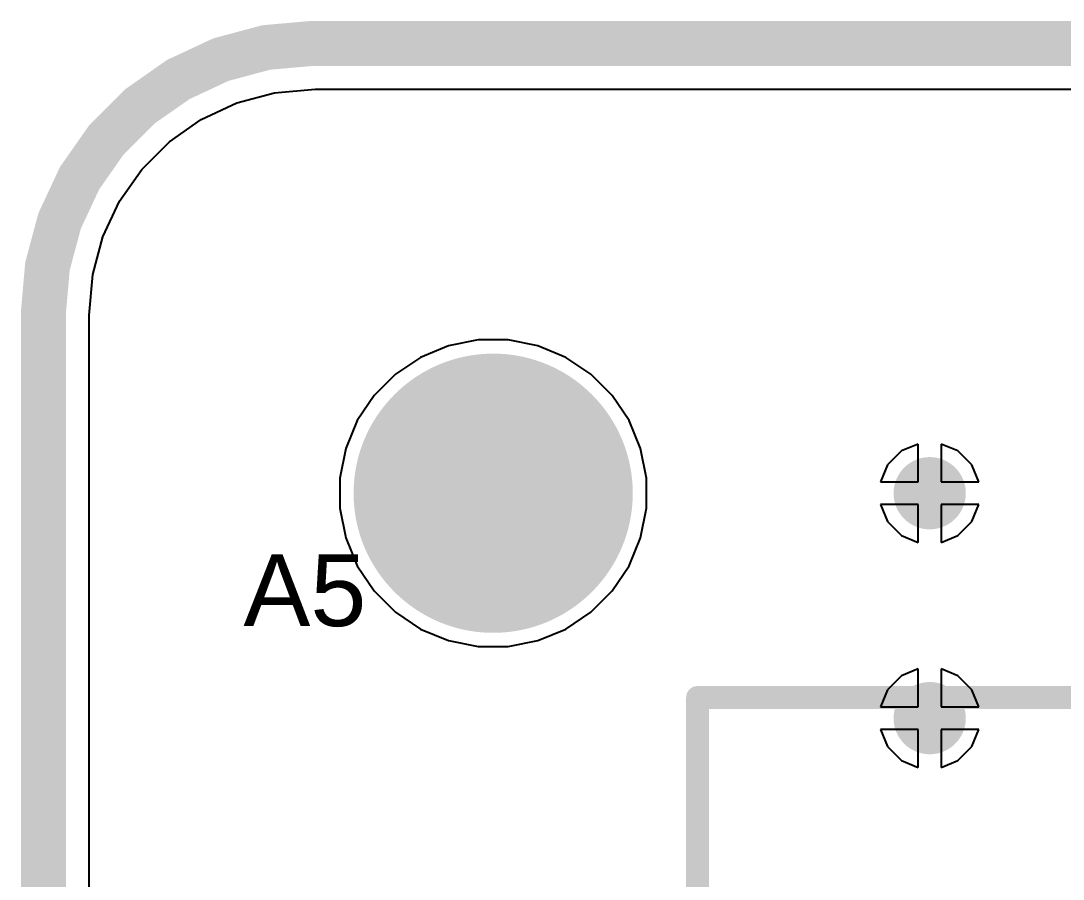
# Model space of a CAD drawing. Header units: inches. Extents: x -0.01 to 4.3, y -0.01 to 7.88.
# Drawn here: x 2.4566 to 2.9127, y 7.5083 to 7.8839 of the extents above; entities that cross this region are included whole.
import ezdxf

# ---------------------------------------------------------------- set-up
doc = ezdxf.new("R2010")
doc.units = ezdxf.units.IN
doc.header["$MEASUREMENT"] = 0
for name, color, linetype in [('Bottom Layer', 5, 'Continuous'), ('Bottom Solder', 6, 'Continuous'), ('Mechanical 1', 6, 'Continuous'), ('Multi-Layer', 9, 'Continuous'), ('Pad Holes', 156, 'Continuous'), ('Top Layer', 1, 'Continuous'), ('Top Overlay', 2, 'Continuous'), ('Top Solder', 216, 'Continuous'), ('Via Holes', 16, 'Continuous')]:
    doc.layers.add(name, color=color, linetype=linetype)
doc.styles.add('Arial', font='', dxfattribs={"height": 0.2})
doc.styles.get('Arial').set_extended_font_data('Arial')

# ---------------------------------------------------------------- blocks, each defined once
blk = doc.blocks.new('B___P____32')
at = {"layer": 'Top Overlay'}
for points in [[(0.2, -0.75, 0.01, 0.01, 0), (0.2, -1.2, 0.01, 0.01, 0)], [(0.2, -1.2, 0.01, 0.01, 0), (-0.2, -1.2, 0.01, 0.01, 0)]]:
    blk.add_lwpolyline(points, format="xyseb", dxfattribs=at)
blk.add_lwpolyline([(0.1975, -1.2, 0.005, 0.005, 1), (0.2025, -1.2, 0.005, 0.005, 1)], format="xyseb", close=True, dxfattribs=at)
blk.add_lwpolyline([(0.1975, -1.2, 0.005, 0.005, 1), (0.2025, -1.2, 0.005, 0.005, 1)], format="xyseb", close=True, dxfattribs=at)

msp = doc.modelspace()

# ---------------------------------------------------------------- hatches: boundary and pattern name
at = {"layer": 'Bottom Layer'}
h = msp.add_hatch(color=5, dxfattribs=at)
edge = h.paths.add_edge_path()
edge.add_arc((2.663311, 7.6771648), 0.0570866, 0, 360)
h = msp.add_hatch(color=5, dxfattribs=at)
edge = h.paths.add_edge_path()
edge.add_arc((2.8543307, 7.6771654), 0.011811, 0, 360)
h = msp.add_hatch(color=5, dxfattribs=at)
edge = h.paths.add_edge_path()
edge.add_arc((2.8543307, 7.5787402), 0.011811, 0, 360)
at = {"layer": 'Bottom Solder'}
h = msp.add_hatch(color=6, dxfattribs=at)
edge = h.paths.add_edge_path()
edge.add_arc((2.663311, 7.6771648), 0.0610866, 0, 360)
h = msp.add_hatch(color=6, dxfattribs=at)
edge = h.paths.add_edge_path()
edge.add_arc((2.8543307, 7.6771654), 0.015811, 0, 360)
h = msp.add_hatch(color=6, dxfattribs=at)
edge = h.paths.add_edge_path()
edge.add_arc((2.8543307, 7.5787402), 0.015811, 0, 360)
at = {"layer": 'Multi-Layer'}
h = msp.add_hatch(color=9, dxfattribs=at)
edge = h.paths.add_edge_path()
edge.add_arc((2.663311, 7.6771648), 0.0570866, 0, 360)
at = {"layer": 'Pad Holes'}
h = msp.add_hatch(color=7, dxfattribs=at)
edge = h.paths.add_edge_path()
edge.add_arc((2.663311, 7.6771648), 0.0570866, 0, 360)
at = {"layer": 'Top Layer'}
h = msp.add_hatch(color=1, dxfattribs=at)
edge = h.paths.add_edge_path()
edge.add_arc((2.663311, 7.6771648), 0.0570866, 0, 360)
h = msp.add_hatch(color=1, dxfattribs=at)
edge = h.paths.add_edge_path()
edge.add_arc((2.8543307, 7.6771654), 0.011811, 0, 360)
h = msp.add_hatch(color=1, dxfattribs=at)
edge = h.paths.add_edge_path()
edge.add_arc((2.8543307, 7.5787402), 0.011811, 0, 360)
at = {"layer": 'Top Solder'}
h = msp.add_hatch(color=216, dxfattribs=at)
edge = h.paths.add_edge_path()
edge.add_arc((2.663311, 7.6771648), 0.0610866, 0, 360)
h = msp.add_hatch(color=216, dxfattribs=at)
edge = h.paths.add_edge_path()
edge.add_arc((2.8543307, 7.6771654), 0.015811, 0, 360)
h = msp.add_hatch(color=216, dxfattribs=at)
edge = h.paths.add_edge_path()
edge.add_arc((2.8543307, 7.5787402), 0.015811, 0, 360)
at = {"layer": 'Via Holes'}
h = msp.add_hatch(color=7, dxfattribs=at)
edge = h.paths.add_edge_path()
edge.add_arc((2.8543307, 7.6771654), 0.0059055, 0, 360)
h = msp.add_hatch(color=7, dxfattribs=at)
edge = h.paths.add_edge_path()
edge.add_arc((2.8543307, 7.5787402), 0.0059055, 0, 360)

# ---------------------------------------------------------------- linework, layer by layer
at = {"layer": 'Bottom Layer'}
for p, q in [((2.5510652, 7.8479608), (2.5675594, 7.85238)), ((2.5675594, 7.85238), (2.585448, 7.8539458)), ((2.585448, 7.8539458), (4.1752752, 7.8539458)), ((2.5355895, 7.8407445), (2.5510652, 7.8479608)), ((2.521601, 7.8309488), (2.5355895, 7.8407445)), ((2.5095264, 7.8188751), (2.521601, 7.8309488)), ((2.4997324, 7.804887), (2.5095264, 7.8188751)), ((2.4925154, 7.78941), (2.4997324, 7.804887)), ((2.4880957, 7.7729158), (2.4925154, 7.78941)), ((2.4865308, 7.7550295), (2.4880957, 7.7729158)), ((2.4865308, 7.3694439), (2.4865308, 7.7550295)), ((2.6437426, 7.7416733), (2.6315336, 7.7366162)), ((2.6567035, 7.7442514), (2.6437426, 7.7416733)), ((2.6699185, 7.7442514), (2.6567035, 7.7442514)), ((2.6828794, 7.7416733), (2.6699185, 7.7442514)), ((2.6950884, 7.7366162), (2.6828794, 7.7416733)), ((2.6315336, 7.7366162), (2.6205458, 7.7292744)), ((2.7060762, 7.7292744), (2.6950884, 7.7366162)), ((2.6205458, 7.7292744), (2.6112014, 7.71993)), ((2.7154206, 7.71993), (2.7060762, 7.7292744)), ((2.6112014, 7.71993), (2.6038596, 7.7089422)), ((2.7227624, 7.7089422), (2.7154206, 7.71993)), ((2.6038596, 7.7089422), (2.5988025, 7.6967332)), ((2.7278195, 7.6967332), (2.7227624, 7.7089422)), ((2.5988025, 7.6967332), (2.5962244, 7.6837723)), ((2.7303976, 7.6837723), (2.7278195, 7.6967332)), ((2.8419758, 7.6956559), (2.8358402, 7.6895203)), ((2.8493307, 7.6987024), (2.8419758, 7.6956559)), ((2.8493307, 7.6821654), (2.8493307, 7.6987024)), ((2.8666856, 7.6956559), (2.8593307, 7.6987024)), ((2.8593307, 7.6987024), (2.8593307, 7.6821654)), ((2.8728212, 7.6895203), (2.8666856, 7.6956559)), ((2.8358402, 7.6895203), (2.8327937, 7.6821654)), ((2.8758677, 7.6821654), (2.8728212, 7.6895203)), ((2.5962244, 7.6837723), (2.5962244, 7.6705573)), ((2.7303976, 7.6705573), (2.7303976, 7.6837723)), ((2.8327937, 7.6821654), (2.8493307, 7.6821654)), ((2.8593307, 7.6821654), (2.8758677, 7.6821654)), ((2.8493307, 7.6721654), (2.8327937, 7.6721654)), ((2.8327937, 7.6721654), (2.8358402, 7.6648105)), ((2.8493307, 7.6556284), (2.8493307, 7.6721654)), ((2.8758677, 7.6721654), (2.8593307, 7.6721654)), ((2.8593307, 7.6721654), (2.8593307, 7.6556284)), ((2.8728212, 7.6648105), (2.8758677, 7.6721654)), ((2.5962244, 7.6705573), (2.5988025, 7.6575964)), ((2.7278195, 7.6575964), (2.7303976, 7.6705573)), ((2.8358402, 7.6648105), (2.8419758, 7.6586749)), ((2.8666856, 7.6586749), (2.8728212, 7.6648105)), ((2.8419758, 7.6586749), (2.8493307, 7.6556284)), ((2.8593307, 7.6556284), (2.8666856, 7.6586749)), ((2.5988025, 7.6575964), (2.6038596, 7.6453874)), ((2.7227624, 7.6453874), (2.7278195, 7.6575964)), ((2.6038596, 7.6453874), (2.6112014, 7.6343996)), ((2.7154206, 7.6343996), (2.7227624, 7.6453874)), ((2.6112014, 7.6343996), (2.6205458, 7.6250552)), ((2.7060762, 7.6250552), (2.7154206, 7.6343996)), ((2.6205458, 7.6250552), (2.6315336, 7.6177134)), ((2.6950884, 7.6177134), (2.7060762, 7.6250552)), ((2.6315336, 7.6177134), (2.6437426, 7.6126563)), ((2.6828794, 7.6126563), (2.6950884, 7.6177134)), ((2.6437426, 7.6126563), (2.6567035, 7.6100782)), ((2.6699185, 7.6100782), (2.6828794, 7.6126563)), ((2.6567035, 7.6100782), (2.6699185, 7.6100782)), ((2.8493307, 7.6002772), (2.8419758, 7.5972307)), ((2.8493307, 7.5837402), (2.8493307, 7.6002772)), ((2.8666856, 7.5972307), (2.8593307, 7.6002772)), ((2.8593307, 7.6002772), (2.8593307, 7.5837402)), ((2.8419758, 7.5972307), (2.8358402, 7.5910951)), ((2.8728212, 7.5910951), (2.8666856, 7.5972307)), ((2.8358402, 7.5910951), (2.8327937, 7.5837402)), ((2.8758677, 7.5837402), (2.8728212, 7.5910951)), ((2.8327937, 7.5837402), (2.8493307, 7.5837402)), ((2.8593307, 7.5837402), (2.8758677, 7.5837402)), ((2.8493307, 7.5737402), (2.8327937, 7.5737402)), ((2.8327937, 7.5737402), (2.8358402, 7.5663853)), ((2.8493307, 7.5572032), (2.8493307, 7.5737402)), ((2.8758677, 7.5737402), (2.8593307, 7.5737402)), ((2.8593307, 7.5737402), (2.8593307, 7.5572032)), ((2.8728212, 7.5663853), (2.8758677, 7.5737402)), ((2.8358402, 7.5663853), (2.8419758, 7.5602497)), ((2.8666856, 7.5602497), (2.8728212, 7.5663853)), ((2.8419758, 7.5602497), (2.8493307, 7.5572032)), ((2.8593307, 7.5572032), (2.8666856, 7.5602497))]:
    msp.add_line(p, q, dxfattribs=at)
at = {"layer": 'Mechanical 1'}
for points in [[(2.5429152, 7.8716511, 0.0098425, 0.0098425, 0), (2.5627732, 7.8769715, 0.0098425, 0.0098425, 0)], [(2.5627732, 7.8769715, 0.0098425, 0.0098425, -0.04439260620062881), (2.563632, 7.8771243, 0.0098425, 0.0098425, 0)], [(2.5627732, 7.8769715, 0.0098425, 0.0098425, 0), (2.5627874, 7.8769753, 0.0098425, 0.0098425, 0)], [(2.5627874, 7.8769753, 0.0098425, 0.0098425, -0.04364275530510986), (2.563632, 7.8771243, 0.0098425, 0.0098425, 0)], [(2.563632, 7.8771243, 0.0098425, 0.0098425, 0), (2.5841416, 7.8789195, 0.0098425, 0.0098425, 0)], [(2.5841416, 7.8789195, 0.0098425, 0.0098425, -0.02183016825810515), (2.5845708, 7.8789382, 0.0098425, 0.0098425, 0)], [(2.5841416, 7.8789195, 0.0098425, 0.0098425, -0.02183016825810515), (2.5845708, 7.8789382, 0.0098425, 0.0098425, 0)], [(2.5845708, 7.8789382, 0.0098425, 0.0098425, 0), (4.1761524, 7.8789382, 0.0098425, 0.0098425, 0)], [(2.5234511, 7.8626603, 0.0098425, 0.0098425, 0), (2.5420789, 7.8713465, 0.0098425, 0.0098425, 0)], [(2.5420789, 7.8713465, 0.0098425, 0.0098425, -0.04454875023349399), (2.542901, 7.8716473, 0.0098425, 0.0098425, 0)], [(2.5420789, 7.8713465, 0.0098425, 0.0098425, 0), (2.5420946, 7.8713538, 0.0098425, 0.0098425, 0)], [(2.5420946, 7.8713538, 0.0098425, 0.0098425, -0.04441558879808202), (2.5429152, 7.8716511, 0.0098425, 0.0098425, 0)], [(2.542901, 7.8716473, 0.0098425, 0.0098425, 0), (2.5429152, 7.8716511, 0.0098425, 0.0098425, 0)], [(2.5649188, 7.8673548, 0.0098425, 0.0098425, 0), (2.5847864, 7.8690938, 0.0098425, 0.0098425, 0)], [(2.5847864, 7.8690938, 0.0098425, 0.0098425, 0), (4.1759368, 7.8690938, 0.0098425, 0.0098425, 0)], [(2.5458646, 7.8622498, 0.0098425, 0.0098425, 0), (2.5649188, 7.8673548, 0.0098425, 0.0098425, 0)], [(2.5058407, 7.8504233, 0.0098425, 0.0098425, 0), (2.5226793, 7.8622149, 0.0098425, 0.0098425, 0)], [(2.5226793, 7.8622149, 0.0098425, 0.0098425, -0.04447190518531079), (2.5234354, 7.862653, 0.0098425, 0.0098425, 0)], [(2.5226793, 7.8622149, 0.0098425, 0.0098425, 0), (2.5226922, 7.8622239, 0.0098425, 0.0098425, 0)], [(2.5226922, 7.8622239, 0.0098425, 0.0098425, -0.04455320947678822), (2.5234511, 7.8626603, 0.0098425, 0.0098425, 0)], [(2.5234354, 7.862653, 0.0098425, 0.0098425, 0), (2.5234511, 7.8626603, 0.0098425, 0.0098425, 0)], [(2.5279862, 7.853913, 0.0098425, 0.0098425, 0), (2.5458646, 7.8622498, 0.0098425, 0.0098425, 0)], [(2.4906128, 7.8353063, 0.0098425, 0.0098425, 0), (2.5051708, 7.8498631, 0.0098425, 0.0098425, 0)], [(2.5051708, 7.8498631, 0.0098425, 0.0098425, -0.04444084908007639), (2.5058407, 7.8504233, 0.0098425, 0.0098425, 0)], [(2.5051708, 7.8498631, 0.0098425, 0.0098425, -0.04364042629115773), (2.5058278, 7.8504143, 0.0098425, 0.0098425, 0)], [(2.5058278, 7.8504143, 0.0098425, 0.0098425, 0), (2.5058407, 7.8504233, 0.0098425, 0.0098425, 0)], [(2.5118275, 7.8425976, 0.0098425, 0.0098425, 0), (2.5279862, 7.853913, 0.0098425, 0.0098425, 0)], [(2.4978782, 7.8286494, 0.0098425, 0.0098425, 0), (2.5118275, 7.8425976, 0.0098425, 0.0098425, 0)], [(2.4782523, 7.8177832, 0.0098425, 0.0098425, 0), (2.4900611, 7.8346488, 0.0098425, 0.0098425, 0)], [(2.4900611, 7.8346488, 0.0098425, 0.0098425, -0.04367619009411147), (2.4906128, 7.8353063, 0.0098425, 0.0098425, 0)], [(2.4900611, 7.8346488, 0.0098425, 0.0098425, -0.04367619009411147), (2.4906128, 7.8353063, 0.0098425, 0.0098425, 0)], [(2.4865633, 7.8124893, 0.0098425, 0.0098425, 0), (2.4978782, 7.8286494, 0.0098425, 0.0098425, 0)], [(2.4778161, 7.8170245, 0.0098425, 0.0098425, -0.04453903395656559), (2.4782523, 7.8177832, 0.0098425, 0.0098425, 0)], [(2.4778234, 7.8170402, 0.0098425, 0.0098425, -0.04365641954714396), (2.4782523, 7.8177832, 0.0098425, 0.0098425, 0)], [(2.4691299, 7.7983967, 0.0098425, 0.0098425, 0), (2.4778161, 7.8170245, 0.0098425, 0.0098425, 0)], [(2.4778161, 7.8170245, 0.0098425, 0.0098425, 0), (2.4778234, 7.8170402, 0.0098425, 0.0098425, 0)], [(2.4782267, 7.7946112, 0.0098425, 0.0098425, 0), (2.4865633, 7.8124893, 0.0098425, 0.0098425, 0)], [(2.4635005, 7.7776884, 0.0098425, 0.0098425, 0), (2.4688291, 7.7975748, 0.0098425, 0.0098425, 0)], [(2.4688291, 7.7975748, 0.0098425, 0.0098425, -0.04453891880772156), (2.4691299, 7.7983967, 0.0098425, 0.0098425, 0)], [(2.4688291, 7.7975748, 0.0098425, 0.0098425, -0.04365926569126104), (2.4691226, 7.798381, 0.0098425, 0.0098425, 0)], [(2.4691226, 7.798381, 0.0098425, 0.0098425, 0), (2.4691299, 7.7983967, 0.0098425, 0.0098425, 0)], [(2.473121, 7.7755564, 0.0098425, 0.0098425, 0), (2.4782267, 7.7946112, 0.0098425, 0.0098425, 0)], [(2.4615571, 7.7563346, 0.0098425, 0.0098425, 0), (2.4633515, 7.7768434, 0.0098425, 0.0098425, 0)], [(2.4633515, 7.7768434, 0.0098425, 0.0098425, -0.0436627245491723), (2.4635005, 7.7776884, 0.0098425, 0.0098425, 0)], [(2.4633515, 7.7768434, 0.0098425, 0.0098425, -0.0436627245491723), (2.4635005, 7.7776884, 0.0098425, 0.0098425, 0)], [(2.4713828, 7.7556903, 0.0098425, 0.0098425, 0), (2.473121, 7.7755564, 0.0098425, 0.0098425, 0)], [(2.4615384, 7.7559056, 0.0098425, 0.0098425, -0.02182004413145965), (2.4615571, 7.7563346, 0.0098425, 0.0098425, 0)], [(2.4615384, 7.7559056, 0.0098425, 0.0098425, -0.02182004413145965), (2.4615571, 7.7563346, 0.0098425, 0.0098425, 0)], [(2.4615384, 4.4931284, 0.0098425, 0.0098425, 0), (2.4615384, 7.7559056, 0.0098425, 0.0098425, 0)], [(2.4713828, 4.4929132, 0.0098425, 0.0098425, 0), (2.4713828, 7.7556903, 0.0098425, 0.0098425, 0)]]:
    msp.add_lwpolyline(points, format="xyseb", dxfattribs=at)
for points in [[(2.5603126, 7.8769715, 0.0049212, 0.0049212, 1), (2.5652338, 7.8769715, 0.0049212, 0.0049212, 1)], [(2.5603126, 7.8769715, 0.0049212, 0.0049212, 1), (2.5652338, 7.8769715, 0.0049212, 0.0049212, 1)], [(2.5603126, 7.8769715, 0.0049212, 0.0049212, 1), (2.5652338, 7.8769715, 0.0049212, 0.0049212, 1)], [(2.5603268, 7.8769753, 0.0049212, 0.0049212, 1), (2.565248, 7.8769753, 0.0049212, 0.0049212, 1)], [(2.5603268, 7.8769753, 0.0049212, 0.0049212, 1), (2.565248, 7.8769753, 0.0049212, 0.0049212, 1)], [(2.5611714, 7.8771243, 0.0049212, 0.0049212, 1), (2.5660926, 7.8771243, 0.0049212, 0.0049212, 1)], [(2.5611714, 7.8771243, 0.0049212, 0.0049212, 1), (2.5660926, 7.8771243, 0.0049212, 0.0049212, 1)], [(2.5611714, 7.8771243, 0.0049212, 0.0049212, 1), (2.5660926, 7.8771243, 0.0049212, 0.0049212, 1)], [(2.581681, 7.8789195, 0.0049212, 0.0049212, 1), (2.5866022, 7.8789195, 0.0049212, 0.0049212, 1)], [(2.581681, 7.8789195, 0.0049212, 0.0049212, 1), (2.5866022, 7.8789195, 0.0049212, 0.0049212, 1)], [(2.581681, 7.8789195, 0.0049212, 0.0049212, 1), (2.5866022, 7.8789195, 0.0049212, 0.0049212, 1)], [(2.5821102, 7.8789382, 0.0049212, 0.0049212, 1), (2.5870314, 7.8789382, 0.0049212, 0.0049212, 1)], [(2.5821102, 7.8789382, 0.0049212, 0.0049212, 1), (2.5870314, 7.8789382, 0.0049212, 0.0049212, 1)], [(2.5821102, 7.8789382, 0.0049212, 0.0049212, 1), (2.5870314, 7.8789382, 0.0049212, 0.0049212, 1)], [(2.5396183, 7.8713465, 0.0049212, 0.0049212, 1), (2.5445395, 7.8713465, 0.0049212, 0.0049212, 1)], [(2.5396183, 7.8713465, 0.0049212, 0.0049212, 1), (2.5445395, 7.8713465, 0.0049212, 0.0049212, 1)], [(2.5396183, 7.8713465, 0.0049212, 0.0049212, 1), (2.5445395, 7.8713465, 0.0049212, 0.0049212, 1)], [(2.539634, 7.8713538, 0.0049212, 0.0049212, 1), (2.5445552, 7.8713538, 0.0049212, 0.0049212, 1)], [(2.539634, 7.8713538, 0.0049212, 0.0049212, 1), (2.5445552, 7.8713538, 0.0049212, 0.0049212, 1)], [(2.5404404, 7.8716473, 0.0049212, 0.0049212, 1), (2.5453616, 7.8716473, 0.0049212, 0.0049212, 1)], [(2.5404404, 7.8716473, 0.0049212, 0.0049212, 1), (2.5453616, 7.8716473, 0.0049212, 0.0049212, 1)], [(2.5404546, 7.8716511, 0.0049212, 0.0049212, 1), (2.5453758, 7.8716511, 0.0049212, 0.0049212, 1)], [(2.5404546, 7.8716511, 0.0049212, 0.0049212, 1), (2.5453758, 7.8716511, 0.0049212, 0.0049212, 1)], [(2.5404546, 7.8716511, 0.0049212, 0.0049212, 1), (2.5453758, 7.8716511, 0.0049212, 0.0049212, 1)], [(2.5823258, 7.8690938, 0.0049212, 0.0049212, 1), (2.587247, 7.8690938, 0.0049212, 0.0049212, 1)], [(2.5823258, 7.8690938, 0.0049212, 0.0049212, 1), (2.587247, 7.8690938, 0.0049212, 0.0049212, 1)], [(2.5624582, 7.8673548, 0.0049212, 0.0049212, 1), (2.5673794, 7.8673548, 0.0049212, 0.0049212, 1)], [(2.5624582, 7.8673548, 0.0049212, 0.0049212, 1), (2.5673794, 7.8673548, 0.0049212, 0.0049212, 1)], [(2.5202187, 7.8622149, 0.0049212, 0.0049212, 1), (2.5251399, 7.8622149, 0.0049212, 0.0049212, 1)], [(2.5202187, 7.8622149, 0.0049212, 0.0049212, 1), (2.5251399, 7.8622149, 0.0049212, 0.0049212, 1)], [(2.5202187, 7.8622149, 0.0049212, 0.0049212, 1), (2.5251399, 7.8622149, 0.0049212, 0.0049212, 1)], [(2.5202316, 7.8622239, 0.0049212, 0.0049212, 1), (2.5251528, 7.8622239, 0.0049212, 0.0049212, 1)], [(2.5202316, 7.8622239, 0.0049212, 0.0049212, 1), (2.5251528, 7.8622239, 0.0049212, 0.0049212, 1)], [(2.5209748, 7.862653, 0.0049212, 0.0049212, 1), (2.525896, 7.862653, 0.0049212, 0.0049212, 1)], [(2.5209748, 7.862653, 0.0049212, 0.0049212, 1), (2.525896, 7.862653, 0.0049212, 0.0049212, 1)], [(2.5209905, 7.8626603, 0.0049212, 0.0049212, 1), (2.5259117, 7.8626603, 0.0049212, 0.0049212, 1)], [(2.5209905, 7.8626603, 0.0049212, 0.0049212, 1), (2.5259117, 7.8626603, 0.0049212, 0.0049212, 1)], [(2.5209905, 7.8626603, 0.0049212, 0.0049212, 1), (2.5259117, 7.8626603, 0.0049212, 0.0049212, 1)], [(2.543404, 7.8622498, 0.0049212, 0.0049212, 1), (2.5483252, 7.8622498, 0.0049212, 0.0049212, 1)], [(2.543404, 7.8622498, 0.0049212, 0.0049212, 1), (2.5483252, 7.8622498, 0.0049212, 0.0049212, 1)], [(2.5027102, 7.8498631, 0.0049212, 0.0049212, 1), (2.5076314, 7.8498631, 0.0049212, 0.0049212, 1)], [(2.5027102, 7.8498631, 0.0049212, 0.0049212, 1), (2.5076314, 7.8498631, 0.0049212, 0.0049212, 1)], [(2.5027102, 7.8498631, 0.0049212, 0.0049212, 1), (2.5076314, 7.8498631, 0.0049212, 0.0049212, 1)], [(2.5033672, 7.8504143, 0.0049212, 0.0049212, 1), (2.5082884, 7.8504143, 0.0049212, 0.0049212, 1)], [(2.5033672, 7.8504143, 0.0049212, 0.0049212, 1), (2.5082884, 7.8504143, 0.0049212, 0.0049212, 1)], [(2.5033801, 7.8504233, 0.0049212, 0.0049212, 1), (2.5083013, 7.8504233, 0.0049212, 0.0049212, 1)], [(2.5033801, 7.8504233, 0.0049212, 0.0049212, 1), (2.5083013, 7.8504233, 0.0049212, 0.0049212, 1)], [(2.5033801, 7.8504233, 0.0049212, 0.0049212, 1), (2.5083013, 7.8504233, 0.0049212, 0.0049212, 1)], [(2.5255256, 7.853913, 0.0049212, 0.0049212, 1), (2.5304468, 7.853913, 0.0049212, 0.0049212, 1)], [(2.5255256, 7.853913, 0.0049212, 0.0049212, 1), (2.5304468, 7.853913, 0.0049212, 0.0049212, 1)], [(2.5093669, 7.8425976, 0.0049212, 0.0049212, 1), (2.5142881, 7.8425976, 0.0049212, 0.0049212, 1)], [(2.5093669, 7.8425976, 0.0049212, 0.0049212, 1), (2.5142881, 7.8425976, 0.0049212, 0.0049212, 1)], [(2.4876005, 7.8346488, 0.0049212, 0.0049212, 1), (2.4925217, 7.8346488, 0.0049212, 0.0049212, 1)], [(2.4876005, 7.8346488, 0.0049212, 0.0049212, 1), (2.4925217, 7.8346488, 0.0049212, 0.0049212, 1)], [(2.4876005, 7.8346488, 0.0049212, 0.0049212, 1), (2.4925217, 7.8346488, 0.0049212, 0.0049212, 1)], [(2.4881522, 7.8353063, 0.0049212, 0.0049212, 1), (2.4930734, 7.8353063, 0.0049212, 0.0049212, 1)], [(2.4881522, 7.8353063, 0.0049212, 0.0049212, 1), (2.4930734, 7.8353063, 0.0049212, 0.0049212, 1)], [(2.4881522, 7.8353063, 0.0049212, 0.0049212, 1), (2.4930734, 7.8353063, 0.0049212, 0.0049212, 1)], [(2.4954176, 7.8286494, 0.0049212, 0.0049212, 1), (2.5003388, 7.8286494, 0.0049212, 0.0049212, 1)], [(2.4954176, 7.8286494, 0.0049212, 0.0049212, 1), (2.5003388, 7.8286494, 0.0049212, 0.0049212, 1)], [(2.4757917, 7.8177832, 0.0049212, 0.0049212, 1), (2.4807129, 7.8177832, 0.0049212, 0.0049212, 1)], [(2.4757917, 7.8177832, 0.0049212, 0.0049212, 1), (2.4807129, 7.8177832, 0.0049212, 0.0049212, 1)], [(2.4757917, 7.8177832, 0.0049212, 0.0049212, 1), (2.4807129, 7.8177832, 0.0049212, 0.0049212, 1)], [(2.4753555, 7.8170245, 0.0049212, 0.0049212, 1), (2.4802767, 7.8170245, 0.0049212, 0.0049212, 1)], [(2.4753555, 7.8170245, 0.0049212, 0.0049212, 1), (2.4802767, 7.8170245, 0.0049212, 0.0049212, 1)], [(2.4753555, 7.8170245, 0.0049212, 0.0049212, 1), (2.4802767, 7.8170245, 0.0049212, 0.0049212, 1)], [(2.4753628, 7.8170402, 0.0049212, 0.0049212, 1), (2.480284, 7.8170402, 0.0049212, 0.0049212, 1)], [(2.4753628, 7.8170402, 0.0049212, 0.0049212, 1), (2.480284, 7.8170402, 0.0049212, 0.0049212, 1)], [(2.4841027, 7.8124893, 0.0049212, 0.0049212, 1), (2.4890239, 7.8124893, 0.0049212, 0.0049212, 1)], [(2.4841027, 7.8124893, 0.0049212, 0.0049212, 1), (2.4890239, 7.8124893, 0.0049212, 0.0049212, 1)], [(2.4663685, 7.7975748, 0.0049212, 0.0049212, 1), (2.4712897, 7.7975748, 0.0049212, 0.0049212, 1)], [(2.4663685, 7.7975748, 0.0049212, 0.0049212, 1), (2.4712897, 7.7975748, 0.0049212, 0.0049212, 1)], [(2.4663685, 7.7975748, 0.0049212, 0.0049212, 1), (2.4712897, 7.7975748, 0.0049212, 0.0049212, 1)], [(2.466662, 7.798381, 0.0049212, 0.0049212, 1), (2.4715832, 7.798381, 0.0049212, 0.0049212, 1)], [(2.466662, 7.798381, 0.0049212, 0.0049212, 1), (2.4715832, 7.798381, 0.0049212, 0.0049212, 1)], [(2.4666693, 7.7983967, 0.0049212, 0.0049212, 1), (2.4715905, 7.7983967, 0.0049212, 0.0049212, 1)], [(2.4666693, 7.7983967, 0.0049212, 0.0049212, 1), (2.4715905, 7.7983967, 0.0049212, 0.0049212, 1)], [(2.4666693, 7.7983967, 0.0049212, 0.0049212, 1), (2.4715905, 7.7983967, 0.0049212, 0.0049212, 1)], [(2.4757661, 7.7946112, 0.0049212, 0.0049212, 1), (2.4806873, 7.7946112, 0.0049212, 0.0049212, 1)], [(2.4757661, 7.7946112, 0.0049212, 0.0049212, 1), (2.4806873, 7.7946112, 0.0049212, 0.0049212, 1)], [(2.4608909, 7.7768434, 0.0049212, 0.0049212, 1), (2.4658121, 7.7768434, 0.0049212, 0.0049212, 1)], [(2.4608909, 7.7768434, 0.0049212, 0.0049212, 1), (2.4658121, 7.7768434, 0.0049212, 0.0049212, 1)], [(2.4608909, 7.7768434, 0.0049212, 0.0049212, 1), (2.4658121, 7.7768434, 0.0049212, 0.0049212, 1)], [(2.4610399, 7.7776884, 0.0049212, 0.0049212, 1), (2.4659611, 7.7776884, 0.0049212, 0.0049212, 1)], [(2.4610399, 7.7776884, 0.0049212, 0.0049212, 1), (2.4659611, 7.7776884, 0.0049212, 0.0049212, 1)], [(2.4610399, 7.7776884, 0.0049212, 0.0049212, 1), (2.4659611, 7.7776884, 0.0049212, 0.0049212, 1)], [(2.4706604, 7.7755564, 0.0049212, 0.0049212, 1), (2.4755816, 7.7755564, 0.0049212, 0.0049212, 1)], [(2.4706604, 7.7755564, 0.0049212, 0.0049212, 1), (2.4755816, 7.7755564, 0.0049212, 0.0049212, 1)], [(2.4590778, 7.7559056, 0.0049212, 0.0049212, 1), (2.463999, 7.7559056, 0.0049212, 0.0049212, 1)], [(2.4590778, 7.7559056, 0.0049212, 0.0049212, 1), (2.463999, 7.7559056, 0.0049212, 0.0049212, 1)], [(2.4590778, 7.7559056, 0.0049212, 0.0049212, 1), (2.463999, 7.7559056, 0.0049212, 0.0049212, 1)], [(2.4590965, 7.7563346, 0.0049212, 0.0049212, 1), (2.4640177, 7.7563346, 0.0049212, 0.0049212, 1)], [(2.4590965, 7.7563346, 0.0049212, 0.0049212, 1), (2.4640177, 7.7563346, 0.0049212, 0.0049212, 1)], [(2.4590965, 7.7563346, 0.0049212, 0.0049212, 1), (2.4640177, 7.7563346, 0.0049212, 0.0049212, 1)], [(2.4689222, 7.7556903, 0.0049212, 0.0049212, 1), (2.4738434, 7.7556903, 0.0049212, 0.0049212, 1)], [(2.4689222, 7.7556903, 0.0049212, 0.0049212, 1), (2.4738434, 7.7556903, 0.0049212, 0.0049212, 1)]]:
    msp.add_lwpolyline(points, format="xyseb", close=True, dxfattribs=at)
at = {"layer": 'Top Layer'}
for p, q in [((2.5510652, 7.8479608), (2.5675594, 7.85238)), ((2.5675594, 7.85238), (2.585448, 7.8539458)), ((2.585448, 7.8539458), (4.1752752, 7.8539458)), ((2.5355895, 7.8407445), (2.5510652, 7.8479608)), ((2.521601, 7.8309488), (2.5355895, 7.8407445)), ((2.5095264, 7.8188751), (2.521601, 7.8309488)), ((2.4997324, 7.804887), (2.5095264, 7.8188751)), ((2.4925154, 7.78941), (2.4997324, 7.804887)), ((2.4880957, 7.7729158), (2.4925154, 7.78941)), ((2.4865308, 7.7550295), (2.4880957, 7.7729158)), ((2.4865308, 7.3980793), (2.4865308, 7.7550295)), ((2.6437426, 7.7416733), (2.6315336, 7.7366162)), ((2.6567035, 7.7442514), (2.6437426, 7.7416733)), ((2.6699185, 7.7442514), (2.6567035, 7.7442514)), ((2.6828794, 7.7416733), (2.6699185, 7.7442514)), ((2.6950884, 7.7366162), (2.6828794, 7.7416733)), ((2.6315336, 7.7366162), (2.6205458, 7.7292744)), ((2.7060762, 7.7292744), (2.6950884, 7.7366162)), ((2.6205458, 7.7292744), (2.6112014, 7.71993)), ((2.7154206, 7.71993), (2.7060762, 7.7292744)), ((2.6112014, 7.71993), (2.6038596, 7.7089422)), ((2.7227624, 7.7089422), (2.7154206, 7.71993)), ((2.6038596, 7.7089422), (2.5988025, 7.6967332)), ((2.7278195, 7.6967332), (2.7227624, 7.7089422)), ((2.5988025, 7.6967332), (2.5962244, 7.6837723)), ((2.7303976, 7.6837723), (2.7278195, 7.6967332)), ((2.8419758, 7.6956559), (2.8358402, 7.6895203)), ((2.8493307, 7.6987024), (2.8419758, 7.6956559)), ((2.8493307, 7.6821654), (2.8493307, 7.6987024)), ((2.8666856, 7.6956559), (2.8593307, 7.6987024)), ((2.8593307, 7.6987024), (2.8593307, 7.6821654)), ((2.8728212, 7.6895203), (2.8666856, 7.6956559)), ((2.8358402, 7.6895203), (2.8327937, 7.6821654)), ((2.8758677, 7.6821654), (2.8728212, 7.6895203)), ((2.5962244, 7.6837723), (2.5962244, 7.6705573)), ((2.7303976, 7.6705573), (2.7303976, 7.6837723)), ((2.8327937, 7.6821654), (2.8493307, 7.6821654)), ((2.8593307, 7.6821654), (2.8758677, 7.6821654)), ((2.8493307, 7.6721654), (2.8327937, 7.6721654)), ((2.8327937, 7.6721654), (2.8358402, 7.6648105)), ((2.8493307, 7.6556284), (2.8493307, 7.6721654)), ((2.8758677, 7.6721654), (2.8593307, 7.6721654)), ((2.8593307, 7.6721654), (2.8593307, 7.6556284)), ((2.8728212, 7.6648105), (2.8758677, 7.6721654)), ((2.5962244, 7.6705573), (2.5988025, 7.6575964)), ((2.7278195, 7.6575964), (2.7303976, 7.6705573)), ((2.8358402, 7.6648105), (2.8419758, 7.6586749)), ((2.8666856, 7.6586749), (2.8728212, 7.6648105)), ((2.8419758, 7.6586749), (2.8493307, 7.6556284)), ((2.8593307, 7.6556284), (2.8666856, 7.6586749)), ((2.5988025, 7.6575964), (2.6038596, 7.6453874)), ((2.7227624, 7.6453874), (2.7278195, 7.6575964)), ((2.6038596, 7.6453874), (2.6112014, 7.6343996)), ((2.7154206, 7.6343996), (2.7227624, 7.6453874)), ((2.6112014, 7.6343996), (2.6205458, 7.6250552)), ((2.7060762, 7.6250552), (2.7154206, 7.6343996)), ((2.6205458, 7.6250552), (2.6315336, 7.6177134)), ((2.6950884, 7.6177134), (2.7060762, 7.6250552)), ((2.6315336, 7.6177134), (2.6437426, 7.6126563)), ((2.6828794, 7.6126563), (2.6950884, 7.6177134)), ((2.6437426, 7.6126563), (2.6567035, 7.6100782)), ((2.6699185, 7.6100782), (2.6828794, 7.6126563)), ((2.6567035, 7.6100782), (2.6699185, 7.6100782)), ((2.8493307, 7.6002772), (2.8419758, 7.5972307)), ((2.8493307, 7.5837402), (2.8493307, 7.6002772)), ((2.8666856, 7.5972307), (2.8593307, 7.6002772)), ((2.8593307, 7.6002772), (2.8593307, 7.5837402)), ((2.8419758, 7.5972307), (2.8358402, 7.5910951)), ((2.8728212, 7.5910951), (2.8666856, 7.5972307)), ((2.8358402, 7.5910951), (2.8327937, 7.5837402)), ((2.8758677, 7.5837402), (2.8728212, 7.5910951)), ((2.8327937, 7.5837402), (2.8493307, 7.5837402)), ((2.8593307, 7.5837402), (2.8758677, 7.5837402)), ((2.8493307, 7.5737402), (2.8327937, 7.5737402)), ((2.8327937, 7.5737402), (2.8358402, 7.5663853)), ((2.8493307, 7.5572032), (2.8493307, 7.5737402)), ((2.8758677, 7.5737402), (2.8593307, 7.5737402)), ((2.8593307, 7.5737402), (2.8593307, 7.5572032)), ((2.8728212, 7.5663853), (2.8758677, 7.5737402)), ((2.8358402, 7.5663853), (2.8419758, 7.5602497)), ((2.8666856, 7.5602497), (2.8728212, 7.5663853)), ((2.8419758, 7.5602497), (2.8493307, 7.5572032)), ((2.8593307, 7.5572032), (2.8666856, 7.5602497))]:
    msp.add_line(p, q, dxfattribs=at)

# ---------------------------------------------------------------- block references
at = {"rotation": 180}
msp.add_blockref('B___P____32', (2.952756, 6.3877953), dxfattribs=at)

# ---------------------------------------------------------------- texts
at = {"layer": 'Top Overlay', "style": 'Arial'}
msp.add_text('A5', height=0.0314961, dxfattribs=at).set_placement((2.554, 7.619))

doc.saveas('drawing.dxf')
